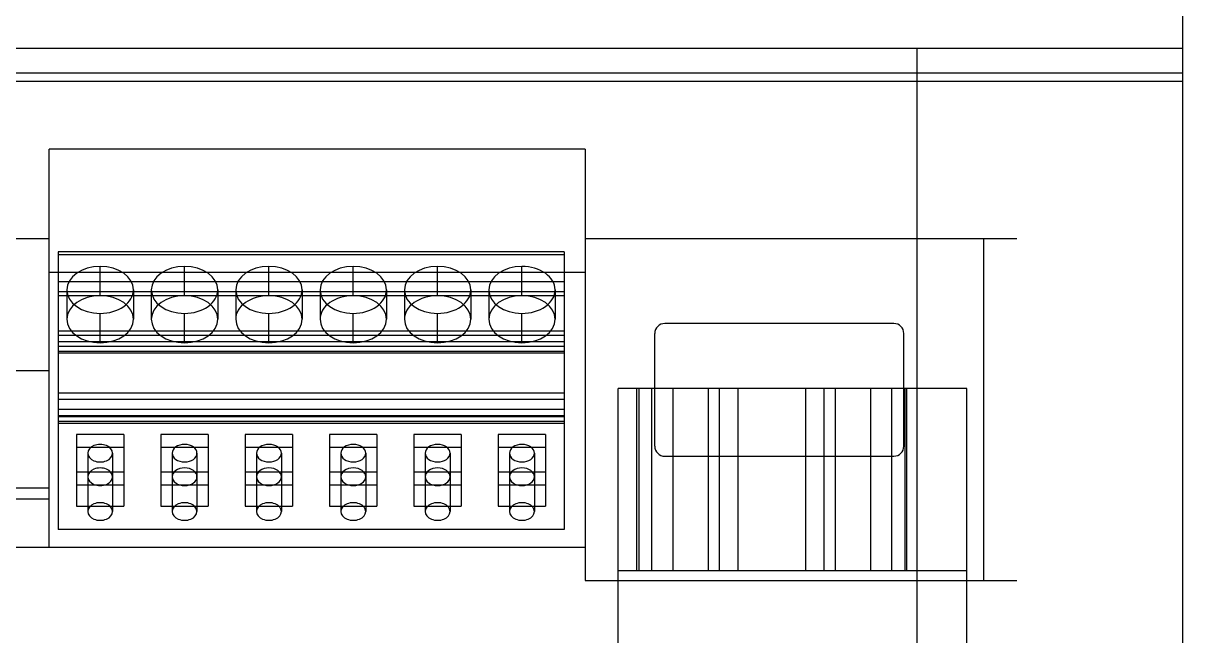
# Model space of a CAD drawing. Extents: x 0 to 290, y 0 to 931.
# Drawn here: x 207.7 to 277.5, y 710.5 to 747.4 of the extents above; entities that cross this region are included whole.
import ezdxf

# ---------------------------------------------------------------- set-up
doc = ezdxf.new("R2010")
doc.units = 0
doc.layers.add('-15N-THT. THIẾT BỊ ĐÓNG MỞ', color=40, linetype='CONTINUOUS')

# ---------------------------------------------------------------- blocks, each defined once
blk = doc.blocks.new('06 - N - SC VSD ATV630D55~D90N4')
at = {"layer": '-15N-THT. THIẾT BỊ ĐÓNG MỞ'}
for p, q in [((132.5, -272.3), (132.5, 429.985)), ((-131, 280.2), (132.5, 280.2)), ((116.5, 280.2), (116.5, 280.2)), ((116.5, 221.7), (116.5, 280.2)), ((122.5, 280.2), (122.5, 280.2)), ((129.5, 280.2), (129.5, 280.2)), ((132.5, 280.2), (132.5, 280.2)), ((-129.5, 278.7), (132.5, 278.7)), ((132.5, 278.7), (132.5, 278.7)), ((-130.5, 278.2), (132.5, 278.2)), ((96.5, 274.1), (64.22, 274.1)), ((64.22, 250.1), (64.22, 274.1)), ((64.22, 274.1), (64.22, 274.1)), ((96.5, 274.1), (96.5, 274.1)), ((96.5, 274.1), (96.5, 248.1)), ((64.22, 268.7), (62.22, 268.7)), ((64.22, 268.7), (64.22, 268.7)), ((96.5, 268.7), (96.5, 268.7)), ((122.5, 268.7), (96.5, 268.7)), ((120.5, 268.7), (120.5, 248.1)), ((122.5, 268.7), (122.5, 268.7)), ((64.76, 267.921), (64.76, 251.178)), ((95.24, 267.921), (64.76, 267.921)), ((95.24, 267.746), (64.76, 267.746)), ((95.24, 267.921), (95.24, 251.178)), ((67.3, 265.271), (67.3, 267.038)), ((72.38, 265.271), (72.38, 267.038)), ((77.46, 265.271), (77.46, 267.038)), ((82.54, 265.271), (82.54, 267.038)), ((87.62, 265.271), (87.62, 267.038)), ((92.7, 265.271), (92.7, 267.038)), ((64.22, 266.7), (64.22, 266.7)), ((64.22, 266.7), (96.5, 266.7)), ((64.76, 266.7), (64.76, 266.7)), ((95.24, 266.119), (64.76, 266.119)), ((95.24, 266.7), (95.24, 266.7)), ((96.5, 266.7), (96.5, 266.7)), ((95.24, 265.506), (64.76, 265.506)), ((65.3, 265.624), (65.3, 263.856)), ((69.3, 265.624), (69.3, 263.856)), ((70.38, 265.624), (70.38, 263.856)), ((74.38, 265.624), (74.38, 263.856)), ((75.46, 265.624), (75.46, 263.856)), ((79.46, 265.624), (79.46, 263.856)), ((80.54, 265.624), (80.54, 263.856)), ((84.54, 265.624), (84.54, 263.856)), ((85.62, 265.624), (85.62, 263.856)), ((89.62, 265.624), (89.62, 263.856)), ((90.7, 265.624), (90.7, 263.856)), ((94.7, 265.624), (94.7, 263.856)), ((95.24, 265.271), (64.76, 265.271)), ((67.3, 262.442), (67.3, 264.21)), ((72.38, 262.442), (72.38, 264.21)), ((77.46, 262.442), (77.46, 264.21)), ((82.54, 262.442), (82.54, 264.21)), ((87.62, 262.442), (87.62, 264.21)), ((92.7, 262.442), (92.7, 264.21)), ((115.1, 263.6), (101.3, 263.6)), ((101.3, 263.6), (101.3, 263.6)), ((115.1, 263.6), (115.1, 263.6)), ((95.24, 263.136), (64.76, 263.136)), ((95.24, 262.877), (64.76, 262.877)), ((100.7, 256.2), (100.7, 263)), ((100.7, 263), (100.7, 263)), ((115.7, 256.2), (115.7, 263)), ((115.7, 263), (115.7, 263)), ((95.24, 262.495), (64.76, 262.495)), ((95.24, 262.218), (64.76, 262.218)), ((95.24, 261.908), (64.76, 261.908)), ((95.24, 261.806), (64.76, 261.806)), ((64.22, 260.742), (62.22, 260.742)), ((95.24, 259.402), (64.76, 259.402)), ((98.5, 227.7), (98.5, 259.69)), ((98.5, 259.69), (98.5, 259.69)), ((119.5, 259.69), (98.5, 259.69)), ((99.626, 259.69), (99.626, 259.69)), ((99.626, 248.69), (99.626, 259.69)), ((99.73, 259.69), (99.73, 248.69)), ((100.53, 259.69), (100.53, 259.69)), ((100.53, 248.69), (100.53, 259.69)), ((100.7, 259.69), (100.7, 259.69)), ((101.8, 259.69), (101.8, 259.69)), ((101.8, 248.69), (101.8, 259.69)), ((103.934, 259.69), (103.934, 259.69)), ((103.934, 248.69), (103.934, 259.69)), ((104.607, 248.69), (104.607, 259.69)), ((104.607, 259.69), (104.607, 259.69)), ((105.724, 259.69), (105.724, 259.69)), ((105.724, 248.69), (105.724, 259.69)), ((109.788, 248.69), (109.788, 259.69)), ((109.788, 259.69), (109.788, 259.69)), ((110.906, 248.69), (110.906, 259.69)), ((110.906, 259.69), (110.906, 259.69)), ((111.579, 248.69), (111.579, 259.69)), ((111.579, 259.69), (111.579, 259.69)), ((113.713, 248.69), (113.713, 259.69)), ((113.713, 259.69), (113.713, 259.69)), ((114.983, 248.69), (114.983, 259.69)), ((114.983, 259.69), (114.983, 259.69)), ((115.7, 259.69), (115.7, 259.69)), ((115.783, 248.69), (115.783, 259.69)), ((115.886, 259.69), (115.886, 259.69)), ((115.886, 248.69), (115.886, 259.69)), ((119.5, 227.7), (119.5, 259.69)), ((119.5, 259.69), (119.5, 259.69)), ((95.24, 259.027), (64.76, 259.027)), ((95.24, 258.412), (64.76, 258.412)), ((95.24, 258.037), (64.76, 258.037)), ((95.24, 257.966), (64.76, 257.966)), ((95.24, 257.683), (64.76, 257.683)), ((95.24, 257.563), (64.76, 257.563)), ((65.875, 256.913), (65.875, 252.592)), ((68.725, 256.913), (65.875, 256.913)), ((68.725, 256.913), (68.725, 252.592)), ((70.955, 256.913), (70.955, 252.592)), ((73.805, 256.913), (70.955, 256.913)), ((73.805, 256.913), (73.805, 252.592)), ((76.035, 256.913), (76.035, 252.592)), ((78.885, 256.913), (76.035, 256.913)), ((78.885, 256.913), (78.885, 252.592)), ((81.115, 256.913), (81.115, 252.592)), ((83.965, 256.913), (81.115, 256.913)), ((83.965, 256.913), (83.965, 252.592)), ((86.195, 256.913), (86.195, 252.592)), ((89.045, 256.913), (86.195, 256.913)), ((89.045, 256.913), (89.045, 252.592)), ((91.275, 256.913), (91.275, 252.592)), ((94.125, 256.913), (91.275, 256.913)), ((94.125, 256.913), (94.125, 252.592)), ((68.725, 256.128), (65.875, 256.128)), ((65.875, 256.128), (65.875, 256.128)), ((66.55, 255.781), (66.55, 252.267)), ((68.05, 255.781), (68.05, 252.267)), ((68.725, 256.128), (68.725, 256.128)), ((73.805, 256.128), (70.955, 256.128)), ((70.955, 256.128), (70.955, 256.128)), ((71.63, 255.781), (71.63, 252.267)), ((73.13, 255.781), (73.13, 252.267)), ((73.805, 256.128), (73.805, 256.128)), ((78.885, 256.128), (76.035, 256.128)), ((76.035, 256.128), (76.035, 256.128)), ((76.71, 255.781), (76.71, 252.267)), ((78.21, 255.781), (78.21, 252.267)), ((78.885, 256.128), (78.885, 256.128)), ((83.965, 256.128), (81.115, 256.128)), ((81.115, 256.128), (81.115, 256.128)), ((81.79, 255.781), (81.79, 252.267)), ((83.29, 255.781), (83.29, 252.267)), ((83.965, 256.128), (83.965, 256.128)), ((89.045, 256.128), (86.195, 256.128)), ((86.195, 256.128), (86.195, 256.128)), ((86.87, 255.781), (86.87, 252.267)), ((88.37, 255.781), (88.37, 252.267)), ((89.045, 256.128), (89.045, 256.128)), ((94.125, 256.128), (91.275, 256.128)), ((91.275, 256.128), (91.275, 256.128)), ((91.95, 255.781), (91.95, 252.267)), ((93.45, 255.781), (93.45, 252.267)), ((94.125, 256.128), (94.125, 256.128)), ((100.7, 256.2), (100.7, 256.2)), ((115.7, 256.2), (115.7, 256.2)), ((101.3, 255.6), (115.1, 255.6)), ((101.3, 255.6), (101.3, 255.6)), ((115.1, 255.6), (115.1, 255.6)), ((65.875, 254.65), (68.725, 254.65)), ((70.955, 254.65), (73.805, 254.65)), ((76.035, 254.65), (78.885, 254.65)), ((81.115, 254.65), (83.965, 254.65)), ((86.195, 254.65), (89.045, 254.65)), ((91.275, 254.65), (94.125, 254.65)), ((64.22, 253.671), (62.22, 253.671)), ((65.875, 253.865), (68.725, 253.865)), ((70.955, 253.865), (73.805, 253.865)), ((76.035, 253.865), (78.885, 253.865)), ((81.115, 253.865), (83.965, 253.865)), ((86.195, 253.865), (89.045, 253.865)), ((91.275, 253.865), (94.125, 253.865)), ((62.22, 253.029), (64.22, 253.029)), ((65.875, 252.592), (68.725, 252.592)), ((70.955, 252.592), (73.805, 252.592)), ((76.035, 252.592), (78.885, 252.592)), ((81.115, 252.592), (83.965, 252.592)), ((86.195, 252.592), (89.045, 252.592)), ((91.275, 252.592), (94.125, 252.592)), ((95.24, 251.178), (64.76, 251.178)), ((96.5, 250.1), (62.22, 250.1)), ((64.22, 250.1), (64.22, 250.1)), ((96.5, 250.1), (96.5, 250.1)), ((98.5, 248.69), (98.5, 248.69)), ((119.5, 248.69), (98.5, 248.69)), ((99.626, 248.69), (99.626, 248.69)), ((100.53, 248.69), (100.53, 248.69)), ((101.8, 248.69), (101.8, 248.69)), ((103.934, 248.69), (103.934, 248.69)), ((104.607, 248.69), (104.607, 248.69)), ((105.724, 248.69), (105.724, 248.69)), ((109.788, 248.69), (109.788, 248.69)), ((110.906, 248.69), (110.906, 248.69)), ((111.579, 248.69), (111.579, 248.69)), ((113.713, 248.69), (113.713, 248.69)), ((114.983, 248.69), (114.983, 248.69)), ((115.886, 248.69), (115.886, 248.69)), ((119.5, 248.69), (119.5, 248.69)), ((96.5, 248.1), (122.5, 248.1)), ((96.5, 248.1), (96.5, 248.1)), ((98.5, 248.1), (98.5, 248.1)), ((119.5, 248.1), (119.5, 248.1)), ((122.5, 248.1), (122.5, 248.1))]:
    blk.add_line(p, q, dxfattribs=at)
for centre, start, end in [((101.3, 263), 89.99998, 179.99998), ((115.1, 263), 0, 89.99998), ((101.3, 256.2), 180.00002, 270.00002), ((115.1, 256.2), 270.00002, 0)]:
    blk.add_arc(centre, 0.6, start, end, dxfattribs=at)
for centre, major_axis, start_param, end_param in [((67.3, 265.624), (-2, 0), -1.570795, 0), ((67.3, 265.624), (-2, 0), 3.141593, 4.712389), ((72.38, 265.624), (-2, 0), -1.570795, 0), ((72.38, 265.624), (-2, 0), 3.141593, 4.712389), ((77.46, 265.624), (-2, 0), -1.570796, 0), ((77.46, 265.624), (-2, 0), 3.141593, 4.712389), ((82.54, 265.624), (-2, 0), -1.570796, 0), ((82.54, 265.624), (-2, 0), 3.141593, 4.712389), ((87.62, 265.624), (-2, 0), -1.570796, 0), ((87.62, 265.624), (-2, 0), 3.141593, 4.712389), ((92.7, 265.624), (-2, 0), -1.570796, 0), ((92.7, 265.624), (-2, 0), -3.141593, -1.570796), ((67.3, 265.624), (-2, 0), 0, 1.570795), ((67.3, 265.624), (-2, 0), 1.570796, 3.141593), ((72.38, 265.624), (-2, 0), 0, 1.570795), ((72.38, 265.624), (-2, 0), 1.570796, 3.141593), ((77.46, 265.624), (-2, 0), 0, 1.570796), ((77.46, 265.624), (-2, 0), 1.570796, 3.141593), ((82.54, 265.624), (-2, 0), 0, 1.570796), ((82.54, 265.624), (-2, 0), 1.570796, 3.141593), ((87.62, 265.624), (-2, 0), 0, 1.570796), ((87.62, 265.624), (-2, 0), 1.570796, 3.141593), ((92.7, 265.624), (-2, 0), 0, 1.570796), ((92.7, 265.624), (-2, 0), 1.570796, 3.141593), ((67.3, 263.856), (2, 0), 1.570798, 3.141593), ((67.3, 263.856), (2, 0), 0, 1.570796), ((72.38, 263.856), (2, 0), 1.570798, 3.141593), ((72.38, 263.856), (2, 0), 0, 1.570796), ((77.46, 263.856), (2, 0), 1.570796, 3.141593), ((77.46, 263.856), (2, 0), 0, 1.570796), ((82.54, 263.856), (2, 0), 1.570796, 3.141593), ((82.54, 263.856), (2, 0), 0, 1.570796), ((87.62, 263.856), (2, 0), 1.570796, 3.141593), ((87.62, 263.856), (2, 0), 0, 1.570796), ((92.7, 263.856), (2, 0), 1.570797, 3.141593), ((92.7, 263.856), (2, 0), 0, 1.570796), ((67.3, 263.856), (2, 0), 3.141593, 4.712388), ((67.3, 263.856), (2, 0), -1.570796, 0), ((72.38, 263.856), (2, 0), 3.141593, 4.712388), ((72.38, 263.856), (2, 0), -1.570796, 0), ((77.46, 263.856), (2, 0), 3.141593, 4.712389), ((77.46, 263.856), (2, 0), -1.570796, 0), ((82.54, 263.856), (2, 0), 3.141593, 4.712389), ((82.54, 263.856), (2, 0), -1.570796, 0), ((87.62, 263.856), (2, 0), 3.141593, 4.712389), ((87.62, 263.856), (2, 0), -1.570796, 0), ((92.7, 263.856), (2, 0), 3.141593, 4.712389), ((92.7, 263.856), (2, 0), -1.570796, 0), ((67.3, 255.781), (-0.75, 0), -3.141593, 0), ((72.38, 255.781), (-0.75, 0), -3.141592, -0.000001), ((77.46, 255.781), (-0.75, 0), -3.141592, -0.000001), ((82.54, 255.781), (-0.75, 0), -3.141592, -0.000001), ((87.62, 255.781), (-0.75, 0), -3.141592, -0.000001), ((92.7, 255.781), (-0.75, 0), -3.141592, -0.000001), ((67.3, 255.781), (-0.75, 0), 0, 3.141593), ((72.38, 255.781), (-0.75, 0), 0.000001, 3.141592), ((77.46, 255.781), (-0.75, 0), 0.000001, 3.141592), ((82.54, 255.781), (-0.75, 0), 0.000001, 3.141592), ((87.62, 255.781), (-0.75, 0), 0.000001, 3.141592), ((92.7, 255.781), (-0.75, 0), 0.000001, 3.141592), ((67.3, 254.36), (-0.75, 0), -3.141593, 0), ((67.3, 254.36), (-0.75, 0), 0, 3.141593), ((72.38, 254.36), (-0.75, 0), -3.141592, -0.000001), ((72.38, 254.36), (-0.75, 0), 0.000001, 3.141592), ((77.46, 254.36), (-0.75, 0), -3.141592, -0.000001), ((77.46, 254.36), (-0.75, 0), 0.000001, 3.141592), ((82.54, 254.36), (-0.75, 0), -3.141592, -0.000001), ((82.54, 254.36), (-0.75, 0), 0.000001, 3.141592), ((87.62, 254.36), (-0.75, 0), -3.141592, -0.000001), ((87.62, 254.36), (-0.75, 0), 0.000001, 3.141592), ((92.7, 254.36), (-0.75, 0), -3.141592, -0.000001), ((92.7, 254.36), (-0.75, 0), 0.000001, 3.141592), ((67.3, 252.267), (-0.75, 0), -3.141593, 0), ((67.3, 252.267), (-0.75, 0), 0, 3.141593), ((72.38, 252.267), (-0.75, 0), -3.141593, 0), ((72.38, 252.267), (-0.75, 0), 0, 3.141593), ((77.46, 252.267), (-0.75, 0), -3.141593, 0), ((77.46, 252.267), (-0.75, 0), 0, 3.141593), ((82.54, 252.267), (-0.75, 0), -3.141593, 0), ((82.54, 252.267), (-0.75, 0), 0, 3.141593), ((87.62, 252.267), (-0.75, 0), -3.141593, 0), ((87.62, 252.267), (-0.75, 0), 0, 3.141593), ((92.7, 252.267), (-0.75, 0), -3.141593, 0), ((92.7, 252.267), (-0.75, 0), 0, 3.141593)]:
    blk.add_ellipse(centre, major_axis=major_axis, ratio=0.707107, start_param=start_param, end_param=end_param, dxfattribs=at)

msp = doc.modelspace()

# ---------------------------------------------------------------- block references
msp.add_blockref('06 - N - SC VSD ATV630D55~D90N4', (145, 465.7))

doc.saveas('drawing.dxf')
